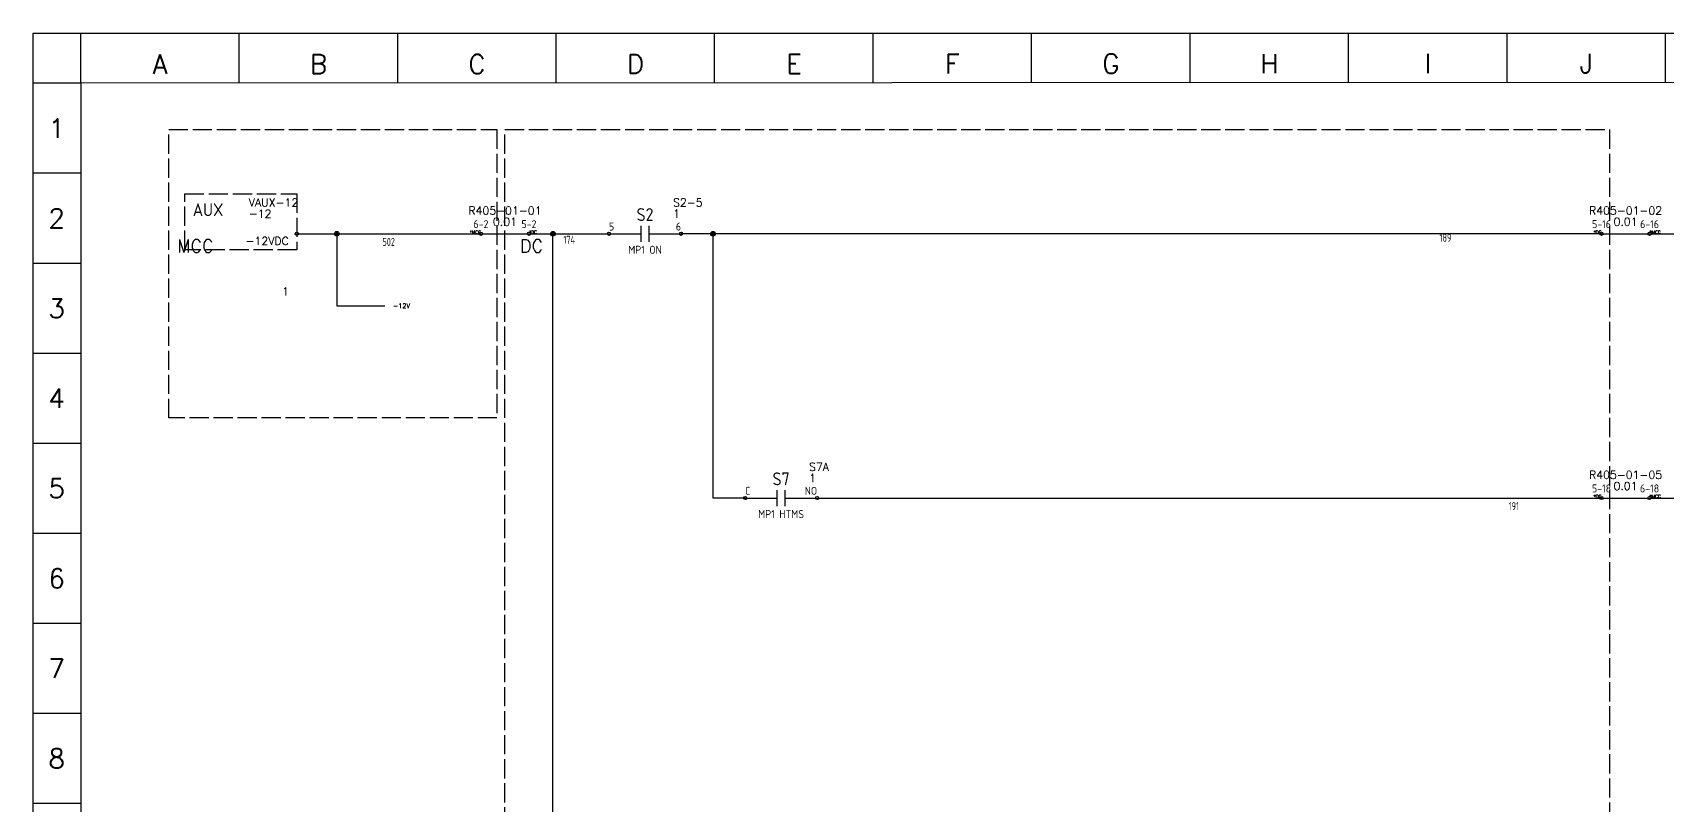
# Model space of a CAD drawing. Header units: millimetres. Extents: x 0 to 1020, y 0 to 646.
# Drawn here: x 0 to 511, y 404 to 645 of the extents above; entities that cross this region are included whole.
import ezdxf
from ezdxf.enums import TextEntityAlignment as Align

# ---------------------------------------------------------------- set-up
doc = ezdxf.new("R2010")
doc.units = ezdxf.units.MM
doc.header["$LTSCALE"] = 0.5
doc.linetypes.add('ACAD_ISO02W100', pattern=[15, 12, -3])
for name, color, linetype in [('LOCBOX', 7, 'ACAD_ISO02W100'), ('NETLIST', 50, 'Continuous'), ('OUTLINE_GRID', 7, 'Continuous'), ('SYMS', 7, 'Continuous'), ('WIREFIXED', 7, 'Continuous'), ('WIRES', 7, 'Continuous')]:
    doc.layers.add(name, color=color, linetype=linetype)
doc.styles.get("Standard").update_dxf_attribs({"font": 'txt.shx', "bigfont": 'gbcbig.shx'})
doc.styles.add('WD_IEC', font='isocp2.shx', dxfattribs={"width": 0.9, "height": 4})

# ---------------------------------------------------------------- blocks, each defined once
blk = doc.blocks.new('2010 Grid')
at = {"layer": 'OUTLINE_GRID'}
for p, q in [((0, 481.25), (0, 0)), ((850, 481.25), (0, 481.25)), ((12.5, 468.31), (12.5, 481.25)), ((53.75, 468.33), (53.75, 481.27)), ((95, 468.35), (95, 481.29)), ((136.25, 468.37), (136.25, 481.32)), ((177.5, 468.39), (177.5, 481.34)), ((218.75, 468.41), (218.75, 481.36)), ((260, 468.44), (260, 481.38)), ((301.25, 468.46), (301.25, 481.4)), ((342.5, 468.48), (342.5, 481.43)), ((383.75, 468.5), (383.75, 481.45)), ((425, 468.52), (425, 481.47)), ((12.5, 468.31), (0, 468.31)), ((837.5, 468.74), (12.5, 468.31)), ((12.5, 468.31), (12.5, 0)), ((12.5, 444.89), (0, 444.89)), ((12.5, 421.47), (0, 421.47)), ((12.5, 398.06), (0, 398.06)), ((12.5, 374.64), (0, 374.64)), ((12.5, 351.23), (0, 351.23)), ((12.5, 327.81), (0, 327.81)), ((12.5, 304.4), (0, 304.4)), ((12.5, 280.98), (0, 280.98))]:
    blk.add_line(p, q, dxfattribs=at)
at = {"layer": 'OUTLINE_GRID', "char_height": 5, "width": 17.7556, "attachment_point": 5}
for s, insert in [('A', (33.12, 473.28)), ('B', (74.38, 473.3)), ('C', (115.62, 473.32)), ('D', (156.88, 473.34)), ('E', (198.12, 473.37)), ('F', (239.38, 473.39)), ('G', (280.62, 473.41)), ('H', (321.88, 473.43)), ('I', (363.12, 473.45)), ('J', (404.37, 473.48)), ('1', (6.25, 456.6)), ('2', (6.25, 433.18)), ('3', (6.25, 409.77)), ('4', (6.25, 386.35)), ('5', (6.25, 362.94)), ('6', (6.25, 339.52)), ('7', (6.25, 316.11)), ('8', (6.25, 292.69))]:
    blk.add_mtext(s, dxfattribs=dict(at, insert=insert))
blk = doc.blocks.new('DCM-1')
at = {"linetype": 'ACAD_ISO02W100'}
blk.add_lwpolyline([(-35, 12.5), (0, 12.5), (0, -5), (-35, -5)], close=True, dxfattribs=at)
blk.add_circle((0, 0), 0.5)
at = {"style": 'WD_IEC'}
for tag, height, flags, p in [('LOC', 4, 1, (-32.5, 14.5)), ('DESC1', 3, 9, (-32.5, 2.5))]:
    blk.add_attdef(tag, text='', height=height, dxfattribs=dict(at, flags=flags)).set_placement(p, align=Align.MIDDLE_LEFT)
blk.add_attdef('TAG1', text='', height=4, dxfattribs=at).set_placement((-32.5, 7.5), align=Align.MIDDLE_LEFT)
at = {"style": 'WD_IEC', "flags": 1}
blk.add_attdef('X1TERM01', (0, 0), '', height=0.5, dxfattribs=at)
blk.add_attdef('TERMDESC01', text='', height=2.5).set_placement((-2.5, -1), align=Align.TOP_RIGHT)
blk.add_attdef('TERM01', text='', height=2.5).set_placement((-2.5, -20), align=Align.BOTTOM_RIGHT)
at = {"layer": 'NETLIST'}
for tag, p in [('NETTAG', (-15, 8.5)), ('NETVALUE', (-15, 5))]:
    blk.add_attdef(tag, p, '', height=2.5, dxfattribs=at)
blk = doc.blocks.new('INTERCONNECT-H1')
blk.add_line((-2.5, 0), (12.5, 0))
for centre in [(-2.5, 0), (12.5, 0)]:
    blk.add_circle(centre, 0.5)
at = {"style": 'WD_IEC', "flags": 1}
for tag, height, p in [('LOC', 4, (5, 10)), ('TAG1', 4, (-2.43, 3.16)), ('DESC1', 2.5, (5, -2.5))]:
    blk.add_attdef(tag, text='', height=height, dxfattribs=at).set_placement(p, align=Align.MIDDLE_CENTER)
at = {"style": 'WD_IEC', "flags": 8}
for tag, p in [('TERM01', (-2.5, 1)), ('TERM02', (12.5, 1))]:
    blk.add_attdef(tag, text='', height=2.5, dxfattribs=at).set_placement(p, align=Align.BOTTOM_CENTER)
at = {"style": 'WD_IEC', "flags": 1}
blk.add_attdef('X4TERM01', (-2.5, 0), '', height=0.5, dxfattribs=at)
blk.add_attdef('X1TERM02', text='', height=0.5, dxfattribs=at).set_placement((12.5, 0), align=Align.RIGHT)
at = {"layer": 'NETLIST'}
for tag, p in [('NETTAG', (5, 6)), ('NETVALUE', (5, 2.5))]:
    blk.add_attdef(tag, text='', height=2.5, dxfattribs=at).set_placement(p, align=Align.CENTER)
blk.add_attdef('X4TERMDESC01', text='', height=1, dxfattribs=at).set_placement((-2.5, 0), align=Align.RIGHT)
blk.add_attdef('X1TERMDESC02', (12.5, 0), '', height=1, dxfattribs=at)
blk = doc.blocks.new('CONTACT-NO')
for p, q in [((2.5, 0), (12.5, 0)), ((12.5, -2.5), (12.5, 2.5)), ((15, -2.5), (15, 2.5)), ((15, 0), (25, 0))]:
    blk.add_line(p, q)
for centre in [(2.5, 0), (25, 0)]:
    blk.add_circle(centre, 0.5)
at = {"style": 'WD_IEC', "flags": 1}
blk.add_attdef('LOC', text='', height=4, dxfattribs=at).set_placement((13.75, 11), align=Align.MIDDLE_CENTER)
at = {"style": 'WD_IEC'}
for tag, height, p in [('TAG1', 4, (13.75, 6)), ('DESC1', 2.5, (13.75, -5))]:
    blk.add_attdef(tag, text='', height=height, dxfattribs=at).set_placement(p, align=Align.MIDDLE_CENTER)
for tag, p, height, flags in [('X4TERM01', (2.5, 0), 0.64, 1), ('TERM01', (2.5, 1), 2.5, 8), ('X1TERM02', (25, 0), 0.64, 1)]:
    blk.add_attdef(tag, p, '', height=height, dxfattribs=dict(at, flags=flags))
at = {"style": 'WD_IEC', "flags": 8}
blk.add_attdef('TERM02', text='', height=2.5, dxfattribs=at).set_placement((25, 1), align=Align.RIGHT)
at = {"layer": 'NETLIST'}
for tag, p, height in [('NETTAG', (22.5, 8.5), 2.5), ('NETVALUE', (22.5, 5), 2.56)]:
    blk.add_attdef(tag, p, '', height=height, dxfattribs=at)
blk = doc.blocks.new('WD_WNH2')
at = {"linetype": 'Continuous', "style": 'WD_IEC', "width": 0.8}
blk.add_attdef('WIRENO', text='', height=2.5, dxfattribs=at).set_placement((0, 0), align=Align.TOP_CENTER)
at = {"style": 'WD_IEC', "flags": 1}
for tag, p in [('W02USER', (0, -1.21)), ('W03USER', (0, -1.33)), ('W04USER', (0, -1.46)), ('W05USER', (0, -1.58)), ('W06USER', (0, -1.71)), ('W07USER', (0, -1.83)), ('W08USER', (0, -1.96)), ('W09USER', (0, -2.08)), ('W01USER', (0, -1.08)), ('W10USER', (0, -2.21))]:
    blk.add_attdef(tag, text='', height=0.08, dxfattribs=at).set_placement(p, align=Align.CENTER)
blk = doc.blocks.new('WDDOT')
for radius in [0.72, 0.449, 0.223]:
    blk.add_circle((0, 0), radius)

msp = doc.modelspace()

# ---------------------------------------------------------------- linework, layer by layer
at = {"layer": 'LOCBOX'}
for points in [[(42.5, 615), (145, 615), (145, 525), (42.5, 525)], [(147.5, 615), (492.5, 615), (492.5, 82.5), (147.5, 82.5)]]:
    msp.add_lwpolyline(points, close=True, dxfattribs=at)
at = {"layer": 'WIRES'}
for p, q in [((82.5, 582.5), (140, 582.5)), ((95, 582.5), (95, 560)), ((155, 582.5), (180, 582.5)), ((162.5, 375), (162.5, 582.5)), ((490, 582.5), (202.5, 582.5)), ((212.5, 500), (212.5, 582.5)), ((505, 582.5), (852.5, 582.5)), ((95, 560), (110, 560)), ((222.5, 500), (212.5, 500)), ((245, 500), (490, 500)), ((505, 500), (542.5, 500))]:
    msp.add_line(p, q, dxfattribs=at)

# ---------------------------------------------------------------- block references
at = {"xscale": 1.2, "yscale": 1.2, "zscale": 1.2}
msp.add_blockref('2010 Grid', (0, 67.5), dxfattribs=at)
msp.add_blockref('DCM-1', (82.5, 582.5)).add_auto_attribs({'NETVALUE': '-12', 'NETTAG': 'VAUX-12', 'TERM01': '1', 'TAG1': 'AUX', 'TERMDESC01': '-12VDC'})
ref = msp.add_blockref('CONTACT-NO', (177.5, 582.5))
ref.add_attrib('NETTAG', 'S2-5', (200, 591), dxfattribs={"layer": 'NETLIST', "height": 2.5})
ref.add_attrib('NETVALUE', '1', (200, 587.5), dxfattribs={"layer": 'NETLIST', "height": 2.56})
ref.add_attrib('TAG1', 'S2', dxfattribs={"height": 4, "style": 'WD_IEC'}).set_placement((191.25, 588.5), align=Align.MIDDLE_CENTER)
ref.add_attrib('DESC1', 'MP1 ON', dxfattribs={"height": 2.5, "style": 'WD_IEC'}).set_placement((191.25, 577.5), align=Align.MIDDLE_CENTER)
ref.add_attrib('TERM01', '5', (180, 583.5), dxfattribs={"height": 2.5, "style": 'WD_IEC'})
ref.add_attrib('TERM02', '6', dxfattribs={"height": 2.5, "style": 'WD_IEC'}).set_placement((202.5, 583.5), align=Align.RIGHT)
ref = msp.add_blockref('INTERCONNECT-H1', (142.5, 582.5))
ref.add_attrib('TERM02', '5-2', dxfattribs={"height": 2.5, "style": 'WD_IEC'}).set_placement((155, 583.5), align=Align.BOTTOM_CENTER)
ref.add_attrib('TERM01', '6-2', dxfattribs={"height": 2.5, "style": 'WD_IEC'}).set_placement((140, 583.5), align=Align.BOTTOM_CENTER)
ref.add_attrib('NETVALUE', '0.01', dxfattribs={"layer": 'NETLIST', "height": 2.5}).set_placement((147.5, 585), align=Align.CENTER)
ref.add_attrib('NETTAG', 'R405-01-01', dxfattribs={"layer": 'NETLIST', "height": 2.5}).set_placement((147.5, 588.5), align=Align.CENTER)
ref.add_attrib('X4TERMDESC01', '*MCC', dxfattribs={"layer": 'NETLIST', "height": 1}).set_placement((140, 582.5), align=Align.RIGHT)
ref.add_attrib('X1TERMDESC02', '*DC', (155, 582.5), dxfattribs={"layer": 'NETLIST', "height": 1})
ref = msp.add_blockref('INTERCONNECT-H1', (492.5, 582.5))
ref.add_attrib('TERM02', '6-16', dxfattribs={"height": 2.5, "style": 'WD_IEC'}).set_placement((505, 583.5), align=Align.BOTTOM_CENTER)
ref.add_attrib('TERM01', '5-16', dxfattribs={"height": 2.5, "style": 'WD_IEC'}).set_placement((490, 583.5), align=Align.BOTTOM_CENTER)
ref.add_attrib('NETVALUE', '0.01', dxfattribs={"layer": 'NETLIST', "height": 2.5}).set_placement((497.5, 585), align=Align.CENTER)
ref.add_attrib('NETTAG', 'R405-01-02', dxfattribs={"layer": 'NETLIST', "height": 2.5}).set_placement((497.5, 588.5), align=Align.CENTER)
ref.add_attrib('X4TERMDESC01', '*DC', dxfattribs={"layer": 'NETLIST', "height": 1}).set_placement((490, 582.5), align=Align.RIGHT)
ref.add_attrib('X1TERMDESC02', '*MCC', (505, 582.5), dxfattribs={"layer": 'NETLIST', "height": 1})
ref = msp.add_blockref('CONTACT-NO', (220, 500))
ref.add_attrib('NETTAG', 'S7A', (242.5, 508.5), dxfattribs={"layer": 'NETLIST', "height": 2.5})
ref.add_attrib('NETVALUE', '1', (242.5, 505), dxfattribs={"layer": 'NETLIST', "height": 2.56})
ref.add_attrib('TAG1', 'S7', dxfattribs={"height": 4, "style": 'WD_IEC'}).set_placement((233.75, 506), align=Align.MIDDLE_CENTER)
ref.add_attrib('DESC1', 'MP1 HTMS', dxfattribs={"height": 2.5, "style": 'WD_IEC'}).set_placement((233.75, 495), align=Align.MIDDLE_CENTER)
ref.add_attrib('TERM01', 'C', (222.5, 501), dxfattribs={"height": 2.5, "style": 'WD_IEC'})
ref.add_attrib('TERM02', 'NO', dxfattribs={"height": 2.5, "style": 'WD_IEC'}).set_placement((245, 501), align=Align.RIGHT)
ref = msp.add_blockref('INTERCONNECT-H1', (492.5, 500))
ref.add_attrib('TERM02', '6-18', dxfattribs={"height": 2.5, "style": 'WD_IEC'}).set_placement((505, 501), align=Align.BOTTOM_CENTER)
ref.add_attrib('TERM01', '5-18', dxfattribs={"height": 2.5, "style": 'WD_IEC'}).set_placement((490, 501), align=Align.BOTTOM_CENTER)
ref.add_attrib('NETVALUE', '0.01', dxfattribs={"layer": 'NETLIST', "height": 2.5}).set_placement((497.5, 502.5), align=Align.CENTER)
ref.add_attrib('NETTAG', 'R405-01-05', dxfattribs={"layer": 'NETLIST', "height": 2.5}).set_placement((497.5, 506), align=Align.CENTER)
ref.add_attrib('X4TERMDESC01', '*DC', dxfattribs={"layer": 'NETLIST', "height": 1}).set_placement((490, 500), align=Align.RIGHT)
ref.add_attrib('X1TERMDESC02', '*MCC', (505, 500), dxfattribs={"layer": 'NETLIST', "height": 1})
at = {"layer": 'SYMS'}
for p in [(95, 582.5), (162.5, 582.5), (212.5, 582.5)]:
    msp.add_blockref('WDDOT', p, dxfattribs=at)
at = {"layer": 'WIREFIXED'}
ref = msp.add_blockref('WD_WNH2', (441.25, 582.5), dxfattribs=at)
ref.add_attrib('WIRENOF', '189', dxfattribs={"linetype": 'Continuous', "height": 2.5, "style": 'WD_IEC', "width": 0.8}).set_placement((441.25, 582.5), align=Align.TOP_CENTER)
ref = msp.add_blockref('WD_WNH2', (111.08, 582.5), dxfattribs=at)
ref.add_attrib('WIRENOF', '502', dxfattribs={"linetype": 'Continuous', "height": 2.5, "style": 'WD_IEC', "width": 0.8}).set_placement((111.19, 581.23), align=Align.TOP_CENTER)
ref = msp.add_blockref('WD_WNH2', (167.5, 582.5), dxfattribs=at)
ref.add_attrib('WIRENOF', '174', dxfattribs={"linetype": 'Continuous', "height": 2.5, "style": 'WD_IEC', "width": 0.8}).set_placement((167.56, 581.87), align=Align.TOP_CENTER)
ref = msp.add_blockref('WD_WNH2', (462.5, 500), dxfattribs=at)
ref.add_attrib('WIRENOF', '191', dxfattribs={"linetype": 'Continuous', "height": 2.5, "style": 'WD_IEC', "width": 0.8}).set_placement((462.61, 498.73), align=Align.TOP_CENTER)

# ---------------------------------------------------------------- texts
at = {"insert": (112.5, 560), "char_height": 1.5, "attachment_point": 4}
msp.add_mtext_dynamic_manual_height_columns('-12V', width=15, gutter_width=0.5, heights=[0], dxfattribs=at)
at = {"layer": 'LOCBOX'}
for s, p in [('MCC', (50.83, 575.5)), ('DC', (155.83, 575.5))]:
    msp.add_text(s, height=4, dxfattribs=at).set_placement(p, align=Align.BOTTOM_CENTER)

doc.saveas('drawing.dxf')
